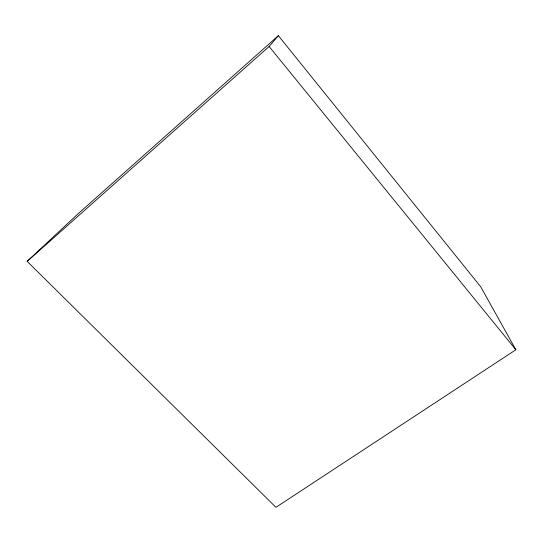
<?xml version="1.0" encoding="UTF-8"?>
<svg xmlns="http://www.w3.org/2000/svg" width="543" height="543" viewBox="0 0 543 543"><rect width="100%" height="100%" fill="white"/><g stroke="black" fill="none" stroke-linecap="round" stroke-linejoin="round"><path stroke-width="0.81" d="M27.15 261.366L269.124 46.501L278.362 35.675L480.718 286.785L515.85 349.767L275.932 507.325L27.15 261.366L78.43 213.46L278.362 35.675M269.124 46.501L515.85 349.767"/></g></svg>
